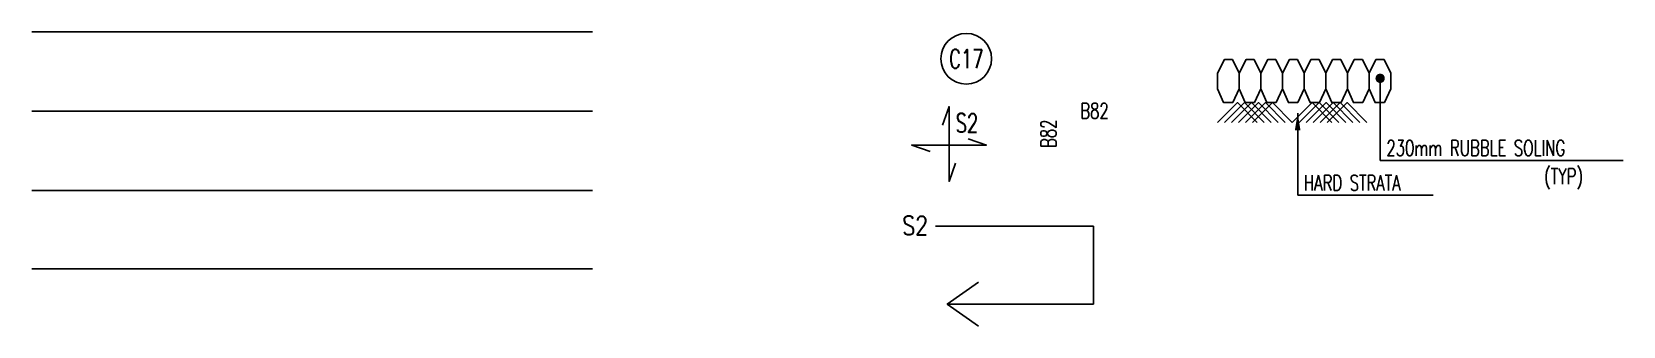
# Model space of a CAD drawing. Extents: x 482149 to 766876, y -388107 to -272741.
# Drawn here: x 482149 to 507696, y -335799 to -331074 of the extents above; entities that cross this region are included whole.
import ezdxf
from ezdxf.enums import TextEntityAlignment as Align

# ---------------------------------------------------------------- set-up
doc = ezdxf.new("R2010")
doc.units = 0
doc.header["$LTSCALE"] = 500
doc.header["$MEASUREMENT"] = 0
for name, color, linetype in [('P.C.C.', 8, 'Continuous'), ('S-BEAM NO', 3, 'Continuous'), ('S-COLUMN CIRCLE', 9, 'Continuous'), ('S-COLUMN NO', 2, 'Continuous'), ('S-COLUMN SIZES', 2, 'Continuous'), ('S-DIM-1', 5, 'Continuous'), ('S-FILLING', 9, 'Continuous'), ('S-PCC', 9, 'Continuous'), ('S-SLAB MARK', 3, 'Continuous'), ('S-SLAB NO', 3, 'Continuous'), ('S-TEXT', 2, 'Continuous'), ('S-TEXT-1', 4, 'Continuous'), ('S-WATER PROFING', 9, 'Continuous')]:
    doc.layers.add(name, color=color, linetype=linetype)
doc.styles.add('ROMANS', font='simplex.shx', dxfattribs={"width": 0.8, "height": 275, "bigfont": 'bigfont.shx'})
doc.dimstyles.new('dim200', dxfattribs={"dimtxt": 250, "dimasz": 250, "dimexe": 200, "dimexo": 200, "dimgap": 100, "dimtad": 1, "dimdec": 0, "dimlfac": 2, "dimzin": 0, "dimdsep": 46, "dimtxsty": 'ROMANS', "dimcen": 0, "dimclrd": 5, "dimclre": 5, "dimclrt": 4, "dimadec": 0, "dimazin": 0, "dimtfac": 1, "dimtdec": 0, "dimtix": 1, "dimtofl": 0, "dimtmove": 2, "dimatfit": 3, "dimfxl": 0, "dimtolj": 1, "dimtzin": 0, "dimlwd": -1, "dimlwe": -1, "dimarcsym": 0})
doc.dimstyles.new('dim33.33', dxfattribs={"dimtxt": 250, "dimasz": 250, "dimexe": 200, "dimexo": 200, "dimgap": 100, "dimtad": 1, "dimdec": 0, "dimlfac": 0.333331, "dimzin": 0, "dimdsep": 46, "dimtxsty": 'ROMANS', "dimcen": 0, "dimclrd": 5, "dimclre": 5, "dimclrt": 4, "dimadec": 0, "dimazin": 0, "dimtfac": 1, "dimtdec": 0, "dimtix": 1, "dimtofl": 0, "dimtmove": 2, "dimatfit": 3, "dimfxl": 0, "dimtolj": 1, "dimtzin": 0, "dimlwd": -1, "dimlwe": -1, "dimarcsym": 0})

msp = doc.modelspace()

# ---------------------------------------------------------------- linework, layer by layer
at = {"layer": 'P.C.C.'}
for points in [[(501430.433, -332210.293), (501279.782, -332210.293), (501184.752, -331989.755), (501184.752, -331736.719), (501293.47, -331520.293), (501423.589, -331520.293), (501532.444, -331736.719), (501532.444, -331989.755), (501430.433, -332210.293)], [(501778.124, -332210.293), (501627.473, -332210.293), (501532.444, -331989.755), (501532.444, -331736.719), (501641.162, -331520.293), (501771.28, -331520.293), (501880.135, -331736.719), (501880.135, -331989.755), (501778.124, -332210.293)], [(502125.815, -332210.293), (501975.164, -332210.293), (501880.135, -331989.755), (501880.135, -331736.719), (501988.853, -331520.293), (502118.971, -331520.293), (502227.826, -331736.719), (502227.826, -331989.755), (502125.815, -332210.293)], [(502473.507, -332210.293), (502322.855, -332210.293), (502227.826, -331989.755), (502227.826, -331736.719), (502336.544, -331520.293), (502466.662, -331520.293), (502575.517, -331736.719), (502575.517, -331989.755), (502473.507, -332210.293)], [(502821.198, -332210.293), (502670.547, -332210.293), (502575.517, -331989.755), (502575.517, -331736.719), (502684.235, -331520.293), (502814.354, -331520.293), (502923.208, -331736.719), (502923.208, -331989.755), (502821.198, -332210.293)], [(503168.889, -332210.293), (503018.238, -332210.293), (502923.208, -331989.755), (502923.208, -331736.719), (503031.926, -331520.293), (503162.045, -331520.293), (503270.9, -331736.719), (503270.9, -331989.755), (503168.889, -332210.293)], [(503516.58, -332210.293), (503365.929, -332210.293), (503270.9, -331989.755), (503270.9, -331736.719), (503379.618, -331520.293), (503509.736, -331520.293), (503618.591, -331736.719), (503618.591, -331989.755), (503516.58, -332210.293)], [(503864.272, -332210.293), (503713.62, -332210.293), (503618.591, -331989.755), (503618.591, -331736.719), (503727.309, -331520.293), (503857.427, -331520.293), (503966.282, -331736.719), (503966.282, -331989.755), (503864.272, -332210.293)], [(501184.752, -332528.491), (501502.95, -332210.293), (501821.148, -332528.491)], [(501297.252, -332528.491), (501615.45, -332210.293), (501933.648, -332528.491)], [(501409.752, -332528.491), (501727.95, -332210.293), (502046.148, -332528.491)], [(501522.252, -332528.491), (501840.45, -332210.293), (502158.648, -332528.491)], [(501634.752, -332528.491), (501952.95, -332210.293), (502271.148, -332528.491)], [(501747.252, -332528.491), (502065.45, -332210.293), (502383.648, -332528.491)], [(502383.648, -332528.491), (502701.846, -332210.293), (503020.045, -332528.491)], [(502496.148, -332528.491), (502814.346, -332210.293), (503132.545, -332528.491)], [(502608.648, -332528.491), (502926.846, -332210.293), (503245.045, -332528.491)], [(502721.148, -332528.491), (503039.346, -332210.293), (503357.545, -332528.491)], [(502833.648, -332528.491), (503151.846, -332210.293), (503470.045, -332528.491)], [(502946.148, -332528.491), (503264.346, -332210.293), (503582.545, -332528.491)]]:
    msp.add_lwpolyline(points, dxfattribs=at)
at = {"layer": 'S-COLUMN CIRCLE'}
msp.add_circle((497150.218, -331506.602), 407.525, dxfattribs=at)
at = {"layer": 'S-COLUMN SIZES', "lineweight": -2}
msp.add_line((482149.143, -334880.686), (491152.069, -334880.686), dxfattribs=at)
at = {"layer": 'S-FILLING'}
msp.add_line((482149.143, -333620.216), (491152.069, -333620.216), dxfattribs=at)
at = {"layer": 'S-PCC'}
msp.add_line((482149.143, -331074.086), (491152.069, -331074.086), dxfattribs=at)
at = {"layer": 'S-SLAB MARK'}
for points in [[(496976.677, -333180.1), (496873.852, -333475.015), (496873.852, -332275.015), (496771.027, -332569.93)], [(497178.937, -332790.094), (497473.852, -332892.919), (496273.852, -332892.919), (496568.767, -332995.743)]]:
    msp.add_lwpolyline(points, dxfattribs=at)
at = {"layer": 'S-WATER PROFING'}
msp.add_line((482149.143, -332347.151), (491152.069, -332347.151), dxfattribs=at)

# ---------------------------------------------------------------- texts
at = {"layer": 'S-BEAM NO', "style": 'ROMANS', "width": 0.7}
msp.add_text('B82', height=250, dxfattribs=at).set_placement((499209.381, -332341.561), align=Align.MIDDLE_CENTER)
msp.add_text('B82', height=250, rotation=90, dxfattribs=at).set_placement((498469.606, -332710.09), align=Align.MIDDLE_CENTER)
at = {"layer": 'S-COLUMN NO', "style": 'ROMANS', "width": 0.7}
msp.add_text('C17', height=300, dxfattribs=at).set_placement((497150.218, -331506.602), align=Align.MIDDLE)
at = {"layer": 'S-SLAB NO', "style": 'ROMANS', "width": 0.7}
msp.add_text('S2', height=300, dxfattribs=at).set_placement((496981.565, -332686.994))
at = {"layer": 'S-TEXT', "style": 'ROMANS', "width": 0.8}
msp.add_text('S2', height=300, dxfattribs=at).set_placement((496124.719, -334333.899))
at = {"layer": 'S-TEXT-1', "style": 'ROMANS', "width": 0.7}
for s, p in [('230mm RUBBLE SOLING', (503894.385, -332939.183)), ('HARD STRATA', (502570.479, -333497.895)), ('(TYP)', (506428.522, -333393.047))]:
    msp.add_text(s, height=250, dxfattribs=at).set_placement(p, align=Align.MIDDLE_LEFT)

# ---------------------------------------------------------------- leaders
at = {"layer": 'S-DIM-1'}
for points, dimstyle, override in [([(503794.385, -331820.331), (503794.385, -333139.183), (507695.778, -333139.183)], 'dim33.33', {"dimtxt": 275, "dimasz": 150, "dimtofl": 1, "dimldrblk": 'Dot'}), ([(502470.479, -332379.043), (502470.479, -333697.895), (504646.539, -333697.895)], 'dim33.33', {"dimtxt": 275, "dimasz": 275, "dimtofl": 1}), ([(496844.181, -335445.354), (499194.181, -335445.354), (499194.181, -334195.354), (496658.274, -334195.354)], 'dim200', {"dimasz": 500, "dimgap": 100, "dimtad": 0, "dimldrblk": 'Open90'})]:
    msp.add_leader(points, dimstyle=dimstyle, override=override, dxfattribs=at)

doc.saveas('drawing.dxf')
